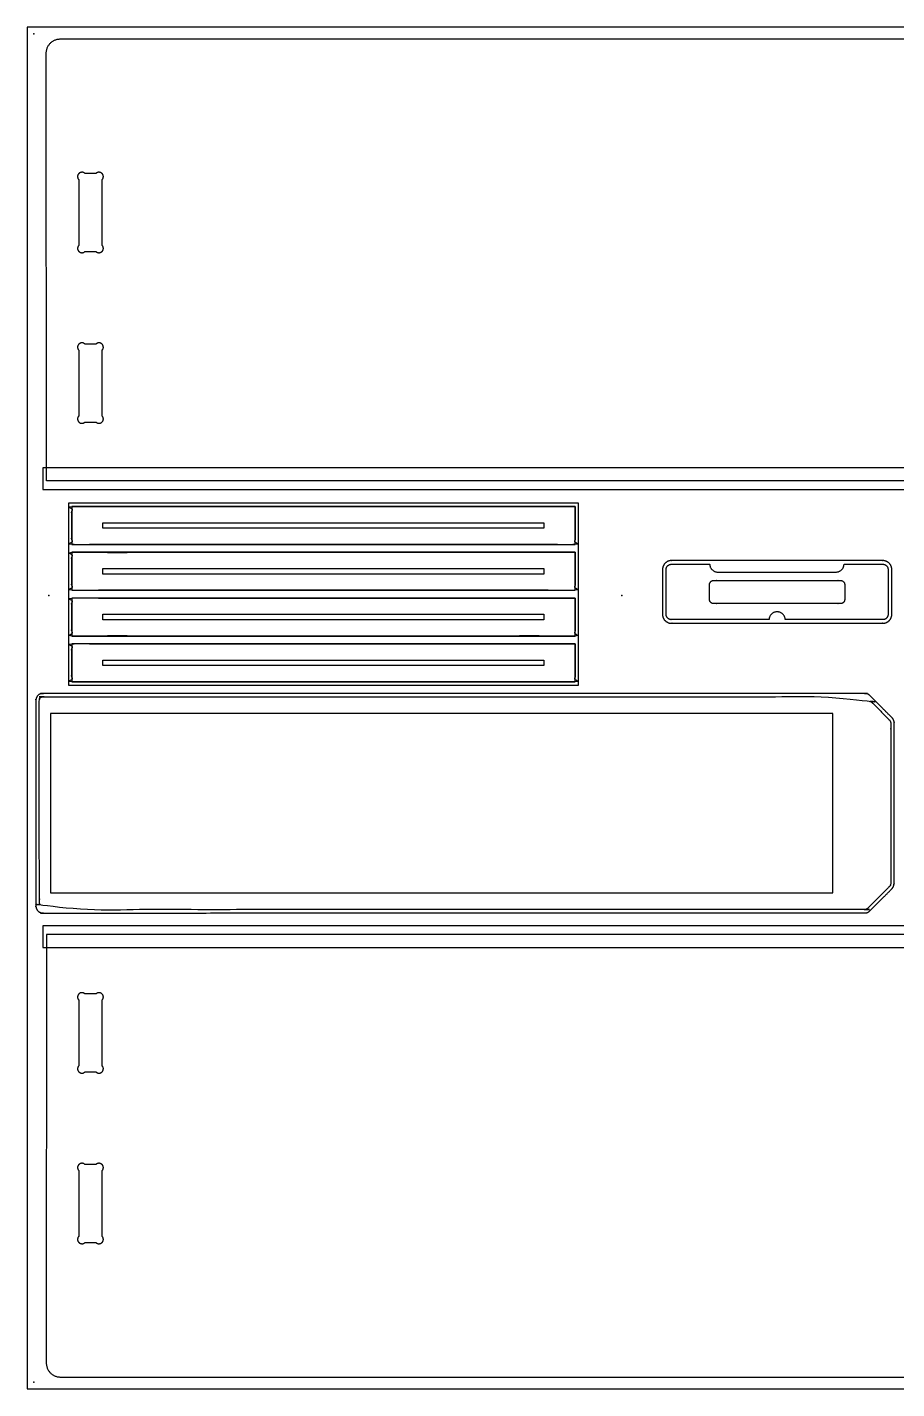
# Model space of a CAD drawing. Header units: millimetres. Extents: x 0 to 2438, y 0 to 1220.
# Drawn here: x 0 to 779, y 0 to 1220 of the extents above; entities that cross this region are included whole.
import ezdxf

# ---------------------------------------------------------------- set-up
doc = ezdxf.new("R2010")
doc.units = ezdxf.units.MM
doc.header["$MEASUREMENT"] = 0
for name, color, linetype, true_color in [('Angled Pocket Entry', 3, 'Continuous', 0x00ff00), ('Board Fixings', 6, 'Continuous', 0xff00ff), ('Pockets 10mm', 5, 'Continuous', 0x0000ff), ('Pockets 5mm', 4, 'Continuous', 0x00ffff), ('Profile - inside', 30, 'Continuous', 0xff7f00), ('Profile - outside', 18, 'Continuous', 0x000000), ('Stock Perimeter', 1, 'Continuous', 0xff0007)]:
    doc.layers.add(name, color=color, linetype=linetype, true_color=true_color)

msp = doc.modelspace()

# ---------------------------------------------------------------- linework, layer by layer
at = {"layer": 'Angled Pocket Entry'}
for p, q in [((873.3, 825.1), (13.9, 825.1)), ((13.9, 825.1), (13.9, 805.8)), ((13.9, 805.8), (873.3, 805.8)), ((873.3, 414.7), (13.9, 414.7)), ((13.9, 414.7), (13.9, 395.4)), ((13.9, 395.4), (873.3, 395.4))]:
    msp.add_line(p, q, dxfattribs=at)
at = {"layer": 'Board Fixings'}
for p in [(6, 1214), (19.4, 710.7), (533, 710.7), (6, 6)]:
    msp.add_point(p, dxfattribs=at)
at = {"layer": 'Pockets 10mm'}
for p, q in [((722.1, 605), (20.8, 605)), ((20.8, 605), (20.9, 444.3)), ((722.1, 444.4), (722.1, 605)), ((20.9, 444.3), (722.1, 444.4))]:
    msp.add_line(p, q, dxfattribs=at)
for points, weights, degree, knots in [([(775, 734.1), (775, 720.7), (775, 707.3), (775, 693.9), (775, 689.2), (771.6, 685.9), (767, 685.9), (703.8, 685.9), (640.6, 685.9), (577.5, 685.9), (572.8, 685.9), (569.5, 689.2), (569.5, 693.9), (569.5, 707.3), (569.5, 720.7), (569.5, 734.1), (569.5, 738.8), (572.8, 742.1), (577.5, 742.1), (640.6, 742.1), (703.8, 742.1), (767, 742.1), (771.6, 742.1), (775, 738.8), (775, 734.1)], [1, 1, 1, 1, 0.804737854124, 0.804737854124, 1, 1, 1, 1, 0.804737854124, 0.804737854124, 1, 1, 1, 1, 0.804737854125, 0.804737854125, 1, 1, 1, 1, 0.804737854124, 0.804737854124, 1], 3, [0, 0, 0, 0, 40.152115, 40.152115, 40.152115, 52.715924, 52.715924, 52.715924, 242.19891, 242.19891, 242.19891, 254.762719, 254.762719, 254.762719, 294.914834, 294.914834, 294.914834, 307.478642, 307.478642, 307.478642, 496.961629, 496.961629, 496.961629, 509.525438, 509.525438, 509.525438, 509.525438]), ([(611.6, 707.2), (611.6, 703.5), (615.4, 703.5), (672.2, 703.5), (729.1, 703.5), (732.8, 703.5), (732.8, 707.2), (732.8, 713.9), (732.8, 720.6), (732.8, 724.3), (729.1, 724.3), (672.2, 724.3), (615.4, 724.3), (611.6, 724.3), (611.6, 720.6), (611.6, 713.9), (611.6, 707.2)], [1, 0.707106781187, 1, 1, 1, 0.707106781187, 1, 1, 1, 0.707106781187, 1, 1, 1, 0.707106781187, 1, 1, 1], 2, [0, 0, 0, 4.407052, 4.407052, 122.019918, 122.019918, 126.42697, 126.42697, 139.589771, 139.589771, 143.996824, 143.996824, 261.609689, 261.609689, 266.016742, 266.016742, 279.179543, 279.179543, 279.179543]), ([(751, 426.4), (505.3, 426.4), (259.6, 426.3), (13.9, 426.3), (10.4, 426.3), (7.9, 428.8), (7.8, 432.3), (7.8, 493.9), (7.8, 555.4), (7.8, 617), (7.8, 618.6), (8.4, 620.1), (9.5, 621.2), (10.7, 622.4), (12.2, 623), (13.8, 623), (259.5, 623), (505.2, 623), (751, 623), (752.6, 623), (754.1, 622.4), (755.2, 621.3), (761.9, 614.6), (768.6, 607.9), (775.3, 601.2), (776.5, 600), (777.1, 598.5), (777.1, 596.9), (777.1, 548.8), (777.1, 500.6), (777.1, 452.5), (776.9, 451.7), (776.8, 450.9), (776.6, 450.2), (776.2, 449.5), (775.8, 448.9), (775.3, 448.2), (768.6, 441.5), (761.9, 434.8), (755.2, 428.1), (754.1, 427), (752.6, 426.4), (751, 426.4)], [1, 1, 1, 1, 0.804871497233, 0.804871497233, 1, 1, 1, 1, 0.949272431307, 0.949292620426, 1.00006056736, 0.949272423275, 0.949272423275, 1.00006056736, 1.00006056736, 1.00006056736, 1.00006056736, 0.9493067503, 0.9493067503, 1.00006056736, 1.00006056736, 1.00006056736, 1.00006056736, 0.949310514982, 0.949310514982, 1.00006056736, 1.00006056736, 1.00006056736, 1.00006056736, 1.00006056736, 1.00006056736, 1.00006056736, 1.00006056736, 1.00006056736, 1.00006056736, 1.00006056736, 1.00006056736, 1.00006056736, 0.949315526237, 0.949315526237, 1.00006056736], 3, [33.134088, 33.134088, 33.134088, 33.134088, 770.239407, 770.239407, 770.239407, 779.657892, 779.657892, 779.657892, 964.335383, 964.335383, 964.335383, 969.04555, 969.04555, 969.04555, 973.757591, 973.757591, 973.757591, 1710.978936, 1710.978936, 1710.978936, 1715.689374, 1715.689374, 1715.689374, 1744.112575, 1744.112575, 1744.112575, 1748.822832, 1748.822832, 1748.822832, 1893.279733, 1893.279733, 1893.279733, 1895.620751, 1895.620751, 1895.620751, 1897.961769, 1897.961769, 1897.961769, 1926.385834, 1926.385834, 1926.385834, 1931.095857, 1931.095857, 1931.095857, 1931.095857])]:
    msp.add_rational_spline(points, weights, degree=degree, knots=knots, dxfattribs=at)
at = {"layer": 'Pockets 5mm'}
for p, q in [((494.1, 793.5), (36.9, 793.5)), ((36.9, 793.5), (36.9, 630.5)), ((494.1, 630.5), (494.1, 793.5)), ((67.8, 771), (67.8, 776)), ((67.8, 776), (463.2, 776)), ((463.2, 771), (67.8, 771)), ((463.2, 776), (463.2, 771)), ((67.8, 730), (67.8, 735)), ((67.8, 735), (463.2, 735)), ((463.2, 735), (463.2, 730)), ((463.2, 730), (67.8, 730)), ((67.8, 689), (67.8, 694)), ((67.8, 694), (463.2, 694)), ((463.2, 689), (67.8, 689)), ((463.2, 694), (463.2, 689)), ((67.8, 648), (67.8, 653)), ((67.8, 653), (463.2, 653)), ((463.2, 648), (67.8, 648)), ((463.2, 653), (463.2, 648)), ((36.9, 630.5), (494.1, 630.5))]:
    msp.add_line(p, q, dxfattribs=at)
at = {"layer": 'Profile - inside'}
for p, q in [((61.7, 1089), (51.6, 1089)), ((46.2, 1083.5), (46.2, 1024.5)), ((67.2, 1024.5), (67.2, 1083.5)), ((51.7, 1019), (61.7, 1019)), ((46.2, 930.7), (46.2, 871.6)), ((61.7, 936.1), (51.6, 936.1)), ((67.2, 871.6), (67.2, 930.7)), ((51.7, 866.2), (61.7, 866.2)), ((61.7, 353.8), (51.7, 353.8)), ((46.2, 348.4), (46.2, 289.3)), ((67.2, 289.3), (67.2, 348.4)), ((51.6, 283.9), (61.7, 283.9)), ((46.2, 195.5), (46.2, 136.5)), ((61.7, 201), (51.7, 201)), ((67.2, 136.5), (67.2, 195.5)), ((51.6, 131), (61.7, 131))]:
    msp.add_line(p, q, dxfattribs=at)
for points, weights, knots in [([(51.6, 1089), (49.7, 1091), (47.1, 1089.5), (43.7, 1087.6), (45.7, 1084.1), (45.9, 1083.7), (46.2, 1083.5)], [0.999099527661, 0.829357294267, 1.09254736725, 0.772547652151, 1.09254736725, 1.03644516894, 1.00001459787], [300.03158, 300.03158, 300.03158, 301.124836, 301.124836, 302.4525, 302.4525, 302.686903, 302.686903, 302.686903]), ([(67.2, 1083.5), (67.5, 1083.7), (67.7, 1084.1), (69.7, 1087.6), (66.3, 1089.5), (63.7, 1091), (61.7, 1089)], [1, 1.03643003927, 1.09253141861, 0.772536374763, 1.09253141861, 0.829333881361, 0.999099527661], [287.289275, 287.289275, 287.289275, 287.523678, 287.523678, 288.851342, 288.851342, 289.944599, 289.944599, 289.944599]), ([(46.2, 1024.5), (45.9, 1024.3), (45.7, 1023.8), (43.7, 1020.4), (47.1, 1018.5), (49.7, 1017), (51.7, 1019)], [1.00001459787, 1.0364455969, 1.09254912209, 0.772548893011, 1.09254912209, 0.829210309694, 0.999292871435], [361.73467, 361.73467, 361.73467, 361.969078, 361.969078, 363.296739, 363.296739, 364.389994, 364.389994, 364.389994]), ([(61.7, 1019), (63.7, 1017), (66.3, 1018.5), (69.7, 1020.4), (67.7, 1023.8), (67.5, 1024.3), (67.2, 1024.5)], [0.999292871435, 0.829210309694, 1.09254912209, 0.772548893011, 1.09254912209, 1.0364455969, 1.00001459787], [374.476974, 374.476974, 374.476974, 375.570229, 375.570229, 376.89789, 376.89789, 377.132298, 377.132298, 377.132298]), ([(51.6, 936.1), (49.7, 938.2), (47.1, 936.7), (43.7, 934.7), (45.7, 931.3), (45.9, 930.9), (46.2, 930.7)], [0.999099527661, 0.829357294267, 1.09254736725, 0.772547652151, 1.09254736725, 1.03644516894, 1.00001459787], [300.03158, 300.03158, 300.03158, 301.124836, 301.124836, 302.4525, 302.4525, 302.686903, 302.686903, 302.686903]), ([(67.2, 930.7), (67.5, 930.9), (67.7, 931.3), (69.7, 934.7), (66.3, 936.7), (63.7, 938.2), (61.7, 936.1)], [1, 1.03643003927, 1.09253141861, 0.772536374763, 1.09253141861, 0.829333881361, 0.999099527661], [287.289275, 287.289275, 287.289275, 287.523678, 287.523678, 288.851342, 288.851342, 289.944599, 289.944599, 289.944599]), ([(46.2, 871.6), (45.9, 871.4), (45.7, 871), (43.7, 867.6), (47.1, 865.6), (49.7, 864.1), (51.7, 866.2)], [1.00001459787, 1.0364455969, 1.09254912209, 0.772548893011, 1.09254912209, 0.829210309694, 0.999292871435], [361.73467, 361.73467, 361.73467, 361.969078, 361.969078, 363.296739, 363.296739, 364.389994, 364.389994, 364.389994]), ([(61.7, 866.2), (63.7, 864.1), (66.3, 865.6), (69.7, 867.6), (67.7, 871), (67.5, 871.4), (67.2, 871.6)], [0.999292871435, 0.829210309694, 1.09254912209, 0.772548893011, 1.09254912209, 1.0364455969, 1.00001459787], [374.476974, 374.476974, 374.476974, 375.570229, 375.570229, 376.89789, 376.89789, 377.132298, 377.132298, 377.132298]), ([(51.7, 353.8), (49.7, 355.9), (47.1, 354.4), (43.7, 352.4), (45.7, 349), (45.9, 348.6), (46.2, 348.4)], [0.999292871435, 0.829210309694, 1.09254912209, 0.772548893011, 1.09254912209, 1.0364455969, 1.00001459787], [-364.389994, -364.389994, -364.389994, -363.296739, -363.296739, -361.969078, -361.969078, -361.73467, -361.73467, -361.73467]), ([(67.2, 348.4), (67.5, 348.6), (67.7, 349), (69.7, 352.4), (66.3, 354.4), (63.7, 355.9), (61.7, 353.8)], [1.00001459787, 1.0364455969, 1.09254912209, 0.772548893011, 1.09254912209, 0.829210309694, 0.999292871435], [-377.132298, -377.132298, -377.132298, -376.89789, -376.89789, -375.570229, -375.570229, -374.476974, -374.476974, -374.476974]), ([(46.2, 289.3), (45.9, 289.1), (45.7, 288.7), (43.7, 285.3), (47.1, 283.3), (49.7, 281.8), (51.6, 283.9)], [1.00001459787, 1.03644516894, 1.09254736725, 0.772547652151, 1.09254736725, 0.829357294267, 0.999099527661], [-302.686903, -302.686903, -302.686903, -302.4525, -302.4525, -301.124836, -301.124836, -300.03158, -300.03158, -300.03158]), ([(61.7, 283.9), (63.7, 281.8), (66.3, 283.3), (69.7, 285.3), (67.7, 288.7), (67.5, 289.1), (67.2, 289.3)], [0.999099527661, 0.829333881361, 1.09253141861, 0.772536374763, 1.09253141861, 1.03643003927, 1], [-289.944599, -289.944599, -289.944599, -288.851342, -288.851342, -287.523678, -287.523678, -287.289275, -287.289275, -287.289275]), ([(51.7, 201), (49.7, 203), (47.1, 201.5), (43.7, 199.6), (45.7, 196.2), (45.9, 195.7), (46.2, 195.5)], [0.999292871435, 0.829210309694, 1.09254912209, 0.772548893011, 1.09254912209, 1.0364455969, 1.00001459787], [-364.389994, -364.389994, -364.389994, -363.296739, -363.296739, -361.969078, -361.969078, -361.73467, -361.73467, -361.73467]), ([(67.2, 195.5), (67.5, 195.7), (67.7, 196.2), (69.7, 199.6), (66.3, 201.5), (63.7, 203), (61.7, 201)], [1.00001459787, 1.0364455969, 1.09254912209, 0.772548893011, 1.09254912209, 0.829210309694, 0.999292871435], [-377.132298, -377.132298, -377.132298, -376.89789, -376.89789, -375.570229, -375.570229, -374.476974, -374.476974, -374.476974]), ([(46.2, 136.5), (45.9, 136.3), (45.7, 135.9), (43.7, 132.4), (47.1, 130.5), (49.7, 129), (51.6, 131)], [1.00001459787, 1.03644516894, 1.09254736725, 0.772547652151, 1.09254736725, 0.829357294267, 0.999099527661], [-302.686903, -302.686903, -302.686903, -302.4525, -302.4525, -301.124836, -301.124836, -300.03158, -300.03158, -300.03158]), ([(61.7, 131), (63.7, 129), (66.3, 130.5), (69.7, 132.4), (67.7, 135.9), (67.5, 136.3), (67.2, 136.5)], [0.999099527661, 0.829333881361, 1.09253141861, 0.772536374763, 1.09253141861, 1.03643003927, 1], [-289.944599, -289.944599, -289.944599, -288.851342, -288.851342, -287.523678, -287.523678, -287.289275, -287.289275, -287.289275])]:
    msp.add_rational_spline(points, weights, degree=2, knots=knots, dxfattribs=at)
at = {"layer": 'Profile - outside'}
for p, q in [((29.8, 1209.5), (854.6, 1209.5)), ((17.3, 813.5), (17.1, 1197)), ((867.1, 813.5), (17.3, 813.5)), ((491.1, 790.5), (39.9, 790.5)), ((39.9, 790.5), (39.9, 756.5)), ((491.1, 756.5), (491.1, 790.5)), ((39.9, 756.5), (491.1, 756.5)), ((491.1, 749.5), (39.9, 749.5)), ((39.9, 749.5), (39.9, 715.5)), ((491.1, 715.5), (491.1, 749.5)), ((39.9, 715.5), (491.1, 715.5)), ((491.1, 708.5), (39.9, 708.5)), ((39.9, 708.5), (39.9, 674.5)), ((491.1, 674.5), (491.1, 708.5)), ((39.9, 674.5), (491.1, 674.5)), ((491.1, 667.5), (39.9, 667.5)), ((39.9, 667.5), (39.9, 633.5)), ((491.1, 633.5), (491.1, 667.5)), ((39.9, 633.5), (491.1, 633.5)), ((17.3, 406.9), (17.1, 23)), ((867.1, 406.9), (17.3, 406.9)), ((29.8, 10.5), (854.6, 10.5))]:
    msp.add_line(p, q, dxfattribs=at)
for points in [[(17.1, 1197), (17.2, 1209.5), (29.8, 1209.5)], [(17.1, 23), (17.2, 10.5), (29.8, 10.5)]]:
    msp.add_rational_spline(points, [1, 0.712593686138, 1.00452983804], degree=2, dxfattribs=at)
for points in [[(491.1, 790.5), (265.5, 790.5), (39.9, 790.5), (39.9, 773.5), (39.9, 756.5), (265.5, 756.5), (491.1, 756.5), (491.1, 773.5), (491.1, 790.5)], [(491.1, 749.5), (265.5, 749.5), (39.9, 749.5), (39.9, 732.5), (39.9, 715.5), (265.5, 715.5), (491.1, 715.5), (491.1, 732.5), (491.1, 749.5)], [(491.1, 708.5), (265.5, 708.5), (39.9, 708.5), (39.9, 691.5), (39.9, 674.5), (265.5, 674.5), (491.1, 674.5), (491.1, 691.5), (491.1, 708.5)], [(491.1, 667.5), (265.5, 667.5), (39.9, 667.5), (39.9, 650.5), (39.9, 633.5), (265.5, 633.5), (491.1, 633.5), (491.1, 650.5), (491.1, 667.5)]]:
    msp.add_open_spline(points, degree=2, knots=[-1907.002022, -1907.002022, -1907.002022, -1455.751145, -1455.751145, -1421.75164, -1421.75164, -970.500763, -970.500763, -936.501259, -936.501259, -936.501259], dxfattribs=at)
for points, weights, knots in [([(767, 738.8), (749.6, 738.8), (732.2, 738.8), (732, 731.8), (725, 731.8), (672, 731.8), (619, 731.8), (612, 731.8), (611.8, 738.8), (594.6, 738.8), (577.5, 738.8), (572.7, 738.8), (572.7, 734.1), (572.7, 714), (572.7, 693.9), (572.7, 689.2), (577.5, 689.2), (621.2, 689.2), (665, 689.2), (665.2, 696.2), (672.2, 696.2), (679.2, 696.2), (679.5, 689.2), (708.6, 689.2), (737.7, 689.2), (752.3, 689.2), (767, 689.2), (771.7, 689.2), (771.7, 693.9), (771.7, 714), (771.7, 734.1), (771.7, 738.8), (767, 738.8)], [1, 1, 1, 0.719194952228, 1, 1, 1, 0.719194952235, 1, 1, 1, 0.707106781186, 1, 1, 1, 0.707106781186, 1, 1, 1, 0.719194952228, 1, 0.719194952228, 1, 1, 1, 1, 1, 0.707106781187, 1, 1, 1, 0.707106781187, 1], [-1428.250122, -1428.250122, -1428.250122, -1393.539114, -1393.539114, -1382.809822, -1382.809822, -1276.809822, -1276.809822, -1266.080531, -1266.080531, -1231.799929, -1231.799929, -1223.945947, -1223.945947, -1183.793832, -1183.793832, -1175.93985, -1175.93985, -1088.444045, -1088.444045, -1077.714753, -1077.714753, -1066.985462, -1066.985462, -1008.741088, -1008.741088, -979.489657, -979.489657, -971.635675, -971.635675, -931.48356, -931.48356, -923.629578, -923.629578, -923.629578]), ([(753.1, 430.2), (763.2, 440.3), (773.2, 450.3), (774.1, 451.2), (774.1, 452.5), (774.1, 524.7), (774.1, 596.9), (774.1, 598.2), (773.2, 599), (763.2, 609.1), (753.1, 619.1), (752.2, 620), (751, 620), (382.4, 620), (13.8, 620), (12.5, 620), (11.6, 619.1), (10.8, 618.2), (10.8, 617), (10.8, 524.7), (10.9, 432.3), (10.9, 429.3), (13.9, 429.3), (382.4, 429.3), (751, 429.4), (752.2, 429.4), (753.1, 430.2)], [1, 1, 1, 0.923883808622, 1, 1, 1, 0.92387953185, 1, 1, 1, 0.923873727689, 1, 1, 1, 0.92382239775, 1, 0.92382239775, 1, 1, 1, 0.707306650928, 1, 1, 1, 0.923887099955, 1.00000003629], [-3800.047185, -3800.047185, -3800.047185, -3771.623689, -3771.623689, -3769.267561, -3769.267561, -3624.810542, -3624.810542, -3622.454347, -3622.454347, -3594.03107, -3594.03107, -3591.674784, -3591.674784, -2886.084069, -2886.084069, -2883.726979, -2883.726979, -2881.369888, -2881.369888, -2696.692271, -2696.692271, -2691.981578, -2691.981578, -1986.389854, -1986.389854, -1984.033777, -1984.033777, -1984.033777])]:
    msp.add_rational_spline(points, weights, degree=2, knots=knots, dxfattribs=at)
at = {"layer": 'Stock Perimeter'}
for p, q in [((2438, 1220), (0, 1220)), ((0, 1220), (0, 0)), ((0, 0), (2438, 0))]:
    msp.add_line(p, q, dxfattribs=at)

doc.saveas('drawing.dxf')
